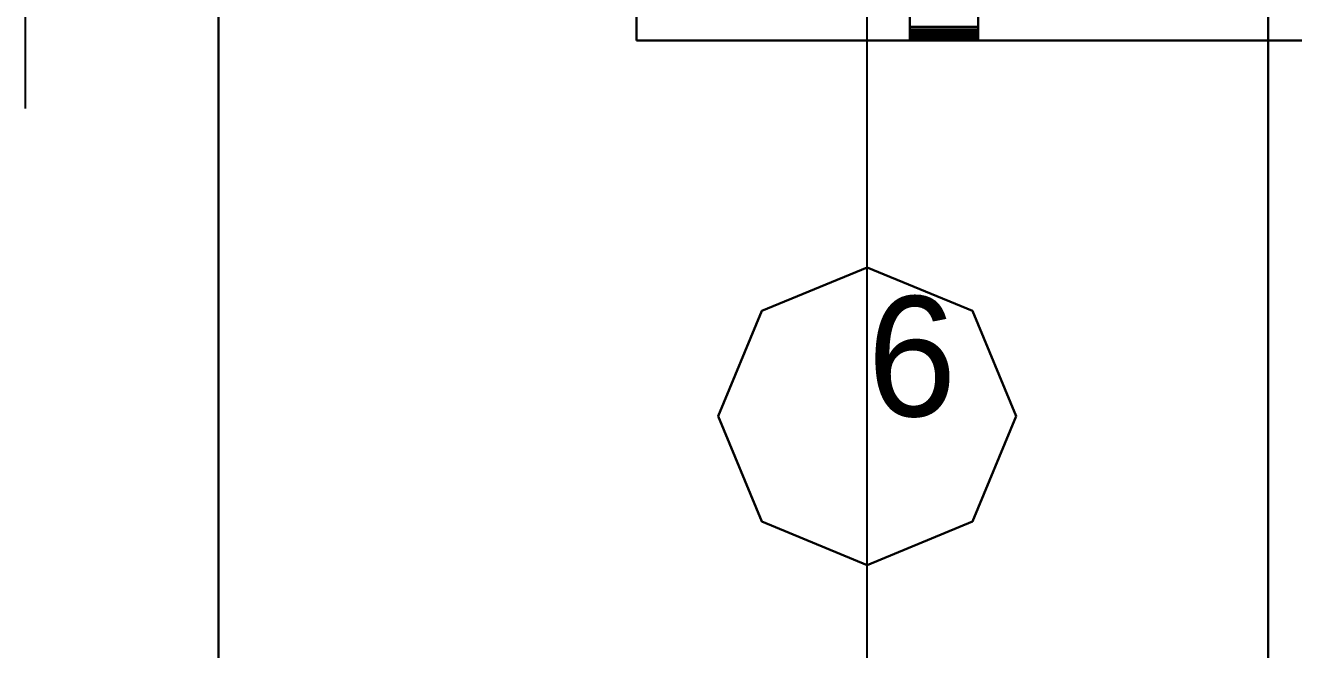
# Model space of a CAD drawing. Extents: x 0 to 48.1, y 0 to 23.7.
# Drawn here: x 16.265 to 17.321, y 10.494 to 11.014 of the extents above; entities that cross this region are included whole.
import ezdxf

# ---------------------------------------------------------------- set-up
doc = ezdxf.new("R2010")
doc.units = 0
doc.header["$MEASUREMENT"] = 0
for name, color, linetype in [('DLXFURN', 5, 'Continuous'), ('DLXLUM', 1, 'Continuous'), ('DLXLUMEX', 1, 'Continuous'), ('DLXVAL', 3, 'Continuous')]:
    doc.layers.add(name, color=color, linetype=linetype)

# ---------------------------------------------------------------- blocks, each defined once
blk = doc.blocks.new('*U44')
at = {"color": 1}
blk.add_line((0, 0), (0, 1.265), dxfattribs=at)
for p, q in [((-0.0877, 0.0877), (0, 0.124)), ((0, 0.124), (-0.0877, 0.0877)), ((0, 0.124), (-0.0877, 0.0877)), ((-0.0877, 0.0877), (0, 0.124)), ((0, 0.124), (0.0877, 0.0877)), ((0.0877, 0.0877), (0, 0.124)), ((0.0877, 0.0877), (0, 0.124)), ((0, 0.124), (0, 0.124)), ((0, 0.124), (0.0877, 0.0877)), ((0, 0.124), (0, 0.124)), ((-0.124, 0), (-0.0877, 0.0877)), ((-0.0877, 0.0877), (-0.124, 0)), ((-0.0877, 0.0877), (-0.124, 0)), ((-0.124, 0), (-0.0877, 0.0877)), ((-0.0877, 0.0877), (-0.0877, 0.0877)), ((-0.0877, 0.0877), (-0.0877, 0.0877)), ((0.0877, 0.0877), (0.124, 0)), ((0.124, 0), (0.0877, 0.0877)), ((0.0877, 0.0877), (0.0877, 0.0877)), ((0.124, 0), (0.0877, 0.0877)), ((0.0877, 0.0877), (0.0877, 0.0877)), ((0.0877, 0.0877), (0.124, 0)), ((-0.0877, -0.0877), (-0.124, 0)), ((-0.124, 0), (-0.0877, -0.0877)), ((-0.124, 0), (-0.124, 0)), ((-0.124, 0), (-0.0877, -0.0877)), ((-0.0877, -0.0877), (-0.124, 0)), ((-0.124, 0), (-0.124, 0)), ((0.124, 0), (0.0877, -0.0877)), ((0.0877, -0.0877), (0.124, 0)), ((0.0877, -0.0877), (0.124, 0)), ((0.124, 0), (0.0877, -0.0877)), ((0.124, 0), (0.124, 0)), ((0.124, 0), (0.124, 0)), ((0, -0.124), (-0.0877, -0.0877)), ((-0.0877, -0.0877), (0, -0.124)), ((-0.0877, -0.0877), (-0.0877, -0.0877)), ((-0.0877, -0.0877), (0, -0.124)), ((0, -0.124), (-0.0877, -0.0877)), ((-0.0877, -0.0877), (-0.0877, -0.0877)), ((0.0877, -0.0877), (0, -0.124)), ((0, -0.124), (0.0877, -0.0877)), ((0, -0.124), (0.0877, -0.0877)), ((0.0877, -0.0877), (0, -0.124)), ((0.0877, -0.0877), (0.0877, -0.0877)), ((0.0877, -0.0877), (0.0877, -0.0877)), ((0, -0.124), (0, -0.124)), ((0, -0.124), (0, -0.124))]:
    blk.add_line(p, q)
at = {"layer": 'DLXLUMEX', "color": 7}
blk.add_text('6', height=0.1, dxfattribs=at).set_placement((0, 0))
blk = doc.blocks.new('*U46')
at = {"color": 1}
blk.add_line((0, 0), (0, 1.265), dxfattribs=at)
for p, q in [((-0.0877, 0.0877), (0, 0.124)), ((0, 0.124), (-0.0877, 0.0877)), ((0, 0.124), (-0.0877, 0.0877)), ((-0.0877, 0.0877), (0, 0.124)), ((0, 0.124), (0.0877, 0.0877)), ((0.0877, 0.0877), (0, 0.124)), ((0.0877, 0.0877), (0, 0.124)), ((0, 0.124), (0, 0.124)), ((0, 0.124), (0.0877, 0.0877)), ((0, 0.124), (0, 0.124)), ((-0.124, 0), (-0.0877, 0.0877)), ((-0.0877, 0.0877), (-0.124, 0)), ((-0.0877, 0.0877), (-0.124, 0)), ((-0.124, 0), (-0.0877, 0.0877)), ((-0.0877, 0.0877), (-0.0877, 0.0877)), ((-0.0877, 0.0877), (-0.0877, 0.0877)), ((0.0877, 0.0877), (0.124, 0)), ((0.124, 0), (0.0877, 0.0877)), ((0.0877, 0.0877), (0.0877, 0.0877)), ((0.124, 0), (0.0877, 0.0877)), ((0.0877, 0.0877), (0.0877, 0.0877)), ((0.0877, 0.0877), (0.124, 0)), ((-0.0877, -0.0877), (-0.124, 0)), ((-0.124, 0), (-0.0877, -0.0877)), ((-0.124, 0), (-0.124, 0)), ((-0.124, 0), (-0.0877, -0.0877)), ((-0.0877, -0.0877), (-0.124, 0)), ((-0.124, 0), (-0.124, 0)), ((0.124, 0), (0.0877, -0.0877)), ((0.0877, -0.0877), (0.124, 0)), ((0.0877, -0.0877), (0.124, 0)), ((0.124, 0), (0.0877, -0.0877)), ((0.124, 0), (0.124, 0)), ((0.124, 0), (0.124, 0)), ((0, -0.124), (-0.0877, -0.0877)), ((-0.0877, -0.0877), (0, -0.124)), ((-0.0877, -0.0877), (-0.0877, -0.0877)), ((-0.0877, -0.0877), (0, -0.124)), ((0, -0.124), (-0.0877, -0.0877)), ((-0.0877, -0.0877), (-0.0877, -0.0877)), ((0.0877, -0.0877), (0, -0.124)), ((0, -0.124), (0.0877, -0.0877)), ((0, -0.124), (0.0877, -0.0877)), ((0.0877, -0.0877), (0, -0.124)), ((0.0877, -0.0877), (0.0877, -0.0877)), ((0.0877, -0.0877), (0.0877, -0.0877)), ((0, -0.124), (0, -0.124)), ((0, -0.124), (0, -0.124))]:
    blk.add_line(p, q)
at = {"layer": 'DLXLUMEX', "color": 7}
blk.add_text('6', height=0.1, dxfattribs=at).set_placement((0, 0))
blk = doc.blocks.new('*U92')
for p, q in [((-0.7003, 5.15), (-0.7003, 0.65)), ((-0.7003, 5.15), (-0.7003, 0.65)), ((-0.7003, 0.65), (-0.7003, 5.15)), ((0.1737, 0.65), (0.1737, 5.15)), ((0.1737, 0.65), (0.1737, 5.15)), ((0.1737, 5.15), (0.1737, 0.65))]:
    blk.add_line(p, q)
blk = doc.blocks.new('*U99')
for p, q in [((-0.2, -0.25), (-0.2, -5.7)), ((-0.2, -5.7), (-0.2, -0.2651))]:
    blk.add_line(p, q)
blk = doc.blocks.new('*U133')
for p, q in [((-0.6259, 0.3983), (-0.6259, -0.3983)), ((-0.6259, -0.3983), (-0.6259, 0.3983)), ((-0.6259, 0.3983), (-0.6259, -0.3983)), ((-0.6259, -0.3983), (-0.6259, 0.3983)), ((-0.3983, -0.3947), (-0.3983, 0.3947)), ((-0.3983, 0.3947), (-0.3983, -0.3947)), ((-0.3983, -0.3947), (-0.3983, 0.3947)), ((-0.3983, 0.3947), (-0.3983, -0.3947)), ((-0.3414, 0.3947), (-0.3414, -0.3947)), ((-0.3414, -0.3947), (-0.3414, 0.3947)), ((-0.3414, 0.3947), (-0.3414, -0.3947)), ((-0.3414, -0.3947), (-0.3414, 0.3947)), ((-0.3983, -0.384), (-0.3983, -0.3871)), ((-0.3983, -0.3871), (-0.3983, -0.384)), ((-0.3983, -0.3871), (-0.3983, -0.384)), ((-0.3983, -0.384), (-0.3983, -0.3871)), ((-0.3983, -0.3874), (-0.3983, -0.385)), ((-0.3983, -0.385), (-0.3983, -0.3874)), ((-0.3983, -0.3874), (-0.3983, -0.385)), ((-0.3983, -0.385), (-0.3983, -0.3874)), ((-0.3983, -0.3871), (-0.3983, -0.3874)), ((-0.3983, -0.3874), (-0.3983, -0.3871)), ((-0.3983, -0.3871), (-0.3983, -0.3899)), ((-0.3983, -0.3899), (-0.3983, -0.3871)), ((-0.3983, -0.3871), (-0.3983, -0.3874)), ((-0.3983, -0.3874), (-0.3983, -0.3871)), ((-0.3414, -0.3871), (-0.3983, -0.3871)), ((-0.3983, -0.3899), (-0.3983, -0.3871)), ((-0.3983, -0.3871), (-0.3414, -0.3871)), ((-0.3983, -0.3871), (-0.3983, -0.3899)), ((-0.3414, -0.3871), (-0.3983, -0.3871)), ((-0.3983, -0.3871), (-0.3414, -0.3871)), ((-0.3983, -0.3896), (-0.3983, -0.3874)), ((-0.3983, -0.3874), (-0.3983, -0.3896)), ((-0.3414, -0.3874), (-0.3983, -0.3874)), ((-0.3983, -0.3896), (-0.3983, -0.3874)), ((-0.3983, -0.3874), (-0.3414, -0.3874)), ((-0.3983, -0.3874), (-0.3414, -0.3874)), ((-0.3414, -0.3874), (-0.3983, -0.3874)), ((-0.3983, -0.3874), (-0.3983, -0.3896)), ((-0.3983, -0.3899), (-0.3983, -0.3896)), ((-0.3983, -0.3914), (-0.3983, -0.3896)), ((-0.3983, -0.3896), (-0.3983, -0.3899)), ((-0.3983, -0.3899), (-0.3983, -0.3896)), ((-0.3983, -0.3896), (-0.3983, -0.3914)), ((-0.3983, -0.3896), (-0.3983, -0.3899)), ((-0.3414, -0.3896), (-0.3983, -0.3896)), ((-0.3983, -0.3896), (-0.3983, -0.3914)), ((-0.3414, -0.3896), (-0.3983, -0.3896)), ((-0.3983, -0.3914), (-0.3983, -0.3896)), ((-0.3983, -0.3896), (-0.3414, -0.3896)), ((-0.3983, -0.3896), (-0.3414, -0.3896)), ((-0.3983, -0.3899), (-0.3983, -0.3924)), ((-0.3983, -0.3924), (-0.3983, -0.3899)), ((-0.3414, -0.3899), (-0.3983, -0.3899)), ((-0.3983, -0.3899), (-0.3983, -0.3924)), ((-0.3414, -0.3899), (-0.3983, -0.3899)), ((-0.3983, -0.3899), (-0.3414, -0.3899)), ((-0.3983, -0.3924), (-0.3983, -0.3899)), ((-0.3983, -0.3899), (-0.3414, -0.3899)), ((-0.3414, -0.3871), (-0.3414, -0.384)), ((-0.3414, -0.384), (-0.3414, -0.3871)), ((-0.3414, -0.384), (-0.3414, -0.3871)), ((-0.3414, -0.3871), (-0.3414, -0.384)), ((-0.3414, -0.385), (-0.3414, -0.3871)), ((-0.3414, -0.3871), (-0.3414, -0.385)), ((-0.3414, -0.385), (-0.3414, -0.3874)), ((-0.3414, -0.3874), (-0.3414, -0.385)), ((-0.3414, -0.385), (-0.3414, -0.3874)), ((-0.3414, -0.3874), (-0.3414, -0.385)), ((-0.3414, -0.3899), (-0.3414, -0.3871)), ((-0.3414, -0.3874), (-0.3414, -0.3871)), ((-0.3414, -0.3871), (-0.3414, -0.3899)), ((-0.3414, -0.3871), (-0.3414, -0.3874)), ((-0.3414, -0.3871), (-0.3414, -0.3899)), ((-0.3414, -0.3899), (-0.3414, -0.3871)), ((-0.3414, -0.3874), (-0.3414, -0.3899)), ((-0.3414, -0.3899), (-0.3414, -0.3874)), ((-0.3414, -0.3874), (-0.3414, -0.3896)), ((-0.3414, -0.3896), (-0.3414, -0.3874)), ((-0.3414, -0.3874), (-0.3414, -0.3896)), ((-0.3414, -0.3896), (-0.3414, -0.3874)), ((-0.3414, -0.3896), (-0.3414, -0.3914)), ((-0.3414, -0.3914), (-0.3414, -0.3896)), ((-0.3414, -0.3896), (-0.3414, -0.3899)), ((-0.3414, -0.3899), (-0.3414, -0.3896)), ((-0.3414, -0.3914), (-0.3414, -0.3896)), ((-0.3414, -0.3896), (-0.3414, -0.3914)), ((-0.3414, -0.3914), (-0.3414, -0.3899)), ((-0.3414, -0.3924), (-0.3414, -0.3899)), ((-0.3414, -0.3899), (-0.3414, -0.3914)), ((-0.3414, -0.3899), (-0.3414, -0.3924)), ((-0.3414, -0.3924), (-0.3414, -0.3899)), ((-0.3414, -0.3899), (-0.3414, -0.3924)), ((-0.6259, -0.3983), (0.6259, -0.3983)), ((0.6259, -0.3983), (-0.6259, -0.3983)), ((-0.6259, -0.3983), (-0.6259, -0.3983)), ((-0.6259, -0.3983), (0.6259, -0.3983)), ((0.6259, -0.3983), (-0.6259, -0.3983)), ((-0.6259, -0.3983), (-0.6259, -0.3983)), ((-0.3983, -0.3924), (-0.3983, -0.3914)), ((-0.3983, -0.3928), (-0.3983, -0.3914)), ((-0.3983, -0.3914), (-0.3983, -0.3924)), ((-0.3983, -0.3924), (-0.3983, -0.3914)), ((-0.3983, -0.3914), (-0.3983, -0.3928)), ((-0.3983, -0.3914), (-0.3983, -0.3924)), ((-0.3414, -0.3914), (-0.3983, -0.3914)), ((-0.3983, -0.3914), (-0.3983, -0.3928)), ((-0.3983, -0.3914), (-0.3414, -0.3914)), ((-0.3414, -0.3914), (-0.3983, -0.3914)), ((-0.3983, -0.3914), (-0.3414, -0.3914)), ((-0.3983, -0.3928), (-0.3983, -0.3914)), ((-0.3983, -0.3924), (-0.3983, -0.3945)), ((-0.3983, -0.3945), (-0.3983, -0.3924)), ((-0.3983, -0.3924), (-0.3414, -0.3924)), ((-0.3414, -0.3924), (-0.3983, -0.3924)), ((-0.3983, -0.3924), (-0.3983, -0.3945)), ((-0.3414, -0.3924), (-0.3983, -0.3924)), ((-0.3983, -0.3924), (-0.3414, -0.3924)), ((-0.3983, -0.3945), (-0.3983, -0.3924)), ((-0.3983, -0.3945), (-0.3983, -0.3928)), ((-0.3983, -0.3939), (-0.3983, -0.3928)), ((-0.3983, -0.3928), (-0.3983, -0.3945)), ((-0.3983, -0.3945), (-0.3983, -0.3928)), ((-0.3983, -0.3928), (-0.3983, -0.3939)), ((-0.3983, -0.3928), (-0.3983, -0.3945)), ((-0.3414, -0.3928), (-0.3983, -0.3928)), ((-0.3983, -0.3928), (-0.3983, -0.3939)), ((-0.3983, -0.3928), (-0.3414, -0.3928)), ((-0.3414, -0.3928), (-0.3983, -0.3928)), ((-0.3983, -0.3928), (-0.3414, -0.3928)), ((-0.3983, -0.3939), (-0.3983, -0.3928)), ((-0.3983, -0.3945), (-0.3983, -0.3939)), ((-0.3983, -0.3939), (-0.3983, -0.3945)), ((-0.3414, -0.3939), (-0.3983, -0.3939)), ((-0.3983, -0.3939), (-0.3983, -0.3945)), ((-0.3983, -0.3939), (-0.3414, -0.3939)), ((-0.3414, -0.3939), (-0.3983, -0.3939)), ((-0.3983, -0.3939), (-0.3414, -0.3939)), ((-0.3983, -0.3945), (-0.3983, -0.3939)), ((-0.3983, -0.3945), (-0.3983, -0.3945)), ((-0.3983, -0.3945), (-0.3983, -0.3945)), ((-0.3983, -0.3945), (-0.3983, -0.3961)), ((-0.3983, -0.3947), (-0.3983, -0.3945)), ((-0.3983, -0.3945), (-0.3983, -0.3947)), ((-0.3983, -0.3961), (-0.3983, -0.3945)), ((-0.3983, -0.3945), (-0.3983, -0.3945)), ((-0.3983, -0.3945), (-0.3983, -0.3945)), ((-0.3414, -0.3945), (-0.3983, -0.3945)), ((-0.3983, -0.3945), (-0.3983, -0.3947)), ((-0.3983, -0.3945), (-0.3414, -0.3945)), ((-0.3414, -0.3945), (-0.3983, -0.3945)), ((-0.3983, -0.3945), (-0.3414, -0.3945)), ((-0.3983, -0.3947), (-0.3983, -0.3945)), ((-0.3983, -0.3945), (-0.3414, -0.3945)), ((-0.3414, -0.3945), (-0.3983, -0.3945)), ((-0.3983, -0.3945), (-0.3414, -0.3945)), ((-0.3983, -0.3961), (-0.3983, -0.3945)), ((-0.3414, -0.3945), (-0.3983, -0.3945)), ((-0.3983, -0.3945), (-0.3983, -0.3961)), ((-0.3983, -0.3961), (-0.3983, -0.3947)), ((-0.3983, -0.3961), (-0.3983, -0.3947)), ((-0.3983, -0.3947), (-0.3983, -0.3961)), ((-0.3414, -0.3947), (-0.3983, -0.3947)), ((-0.3983, -0.3947), (-0.3983, -0.3947)), ((-0.3983, -0.3947), (-0.3983, -0.3947)), ((-0.3983, -0.3947), (-0.3983, -0.3961)), ((-0.3983, -0.3961), (-0.3983, -0.3947)), ((-0.3983, -0.3947), (-0.3983, -0.3947)), ((-0.3983, -0.3947), (-0.3983, -0.3961)), ((-0.3983, -0.3947), (-0.3414, -0.3947)), ((-0.3983, -0.3947), (-0.3414, -0.3947)), ((-0.3414, -0.3947), (-0.3983, -0.3947)), ((-0.3983, -0.3947), (-0.3414, -0.3947)), ((-0.3414, -0.3947), (-0.3983, -0.3947)), ((-0.3983, -0.3947), (-0.3983, -0.3947)), ((-0.3414, -0.3947), (-0.3983, -0.3947)), ((-0.3983, -0.3947), (-0.3983, -0.3947)), ((-0.3983, -0.3947), (-0.3414, -0.3947)), ((-0.3983, -0.3961), (-0.3983, -0.3973)), ((-0.3983, -0.3973), (-0.3983, -0.3961)), ((-0.3983, -0.3961), (-0.3983, -0.3973)), ((-0.3983, -0.3973), (-0.3983, -0.3961)), ((-0.3414, -0.3961), (-0.3983, -0.3961)), ((-0.3983, -0.3961), (-0.3414, -0.3961)), ((-0.3983, -0.3973), (-0.3983, -0.3961)), ((-0.3414, -0.3961), (-0.3983, -0.3961)), ((-0.3983, -0.3961), (-0.3983, -0.3973)), ((-0.3983, -0.3961), (-0.3414, -0.3961)), ((-0.3983, -0.3973), (-0.3983, -0.398)), ((-0.3983, -0.398), (-0.3983, -0.3973)), ((-0.3983, -0.3973), (-0.3983, -0.3973)), ((-0.3983, -0.3973), (-0.3983, -0.3973)), ((-0.3414, -0.3973), (-0.3983, -0.3973)), ((-0.3983, -0.3973), (-0.3414, -0.3973)), ((-0.3983, -0.398), (-0.3983, -0.3973)), ((-0.3414, -0.3973), (-0.3983, -0.3973)), ((-0.3983, -0.3973), (-0.3983, -0.398)), ((-0.3983, -0.3973), (-0.3414, -0.3973)), ((-0.3983, -0.398), (-0.3983, -0.3983)), ((-0.3983, -0.3983), (-0.3983, -0.398)), ((-0.3983, -0.398), (-0.3983, -0.398)), ((-0.3983, -0.398), (-0.3983, -0.398)), ((-0.3414, -0.398), (-0.3983, -0.398)), ((-0.3983, -0.398), (-0.3414, -0.398)), ((-0.3983, -0.3983), (-0.3983, -0.398)), ((-0.3414, -0.398), (-0.3983, -0.398)), ((-0.3983, -0.398), (-0.3983, -0.3983)), ((-0.3983, -0.398), (-0.3414, -0.398)), ((-0.3983, -0.3983), (-0.3983, -0.3983)), ((-0.3414, -0.3983), (-0.3983, -0.3983)), ((-0.3983, -0.3983), (-0.3414, -0.3983)), ((-0.3414, -0.3983), (-0.3983, -0.3983)), ((-0.3983, -0.3983), (-0.3983, -0.3983)), ((-0.3983, -0.3983), (-0.3414, -0.3983)), ((-0.3414, -0.3914), (-0.3414, -0.3928)), ((-0.3414, -0.3928), (-0.3414, -0.3914)), ((-0.3414, -0.3914), (-0.3414, -0.3924)), ((-0.3414, -0.3924), (-0.3414, -0.3914)), ((-0.3414, -0.3928), (-0.3414, -0.3914)), ((-0.3414, -0.3914), (-0.3414, -0.3928)), ((-0.3414, -0.3928), (-0.3414, -0.3924)), ((-0.3414, -0.3945), (-0.3414, -0.3924)), ((-0.3414, -0.3924), (-0.3414, -0.3928)), ((-0.3414, -0.3924), (-0.3414, -0.3945)), ((-0.3414, -0.3945), (-0.3414, -0.3924)), ((-0.3414, -0.3924), (-0.3414, -0.3945)), ((-0.3414, -0.3928), (-0.3414, -0.3939)), ((-0.3414, -0.3945), (-0.3414, -0.3928)), ((-0.3414, -0.3939), (-0.3414, -0.3928)), ((-0.3414, -0.3928), (-0.3414, -0.3945)), ((-0.3414, -0.3939), (-0.3414, -0.3928)), ((-0.3414, -0.3928), (-0.3414, -0.3939)), ((-0.3414, -0.3939), (-0.3414, -0.3945)), ((-0.3414, -0.3945), (-0.3414, -0.3939)), ((-0.3414, -0.3939), (-0.3414, -0.3945)), ((-0.3414, -0.3945), (-0.3414, -0.3939)), ((-0.3414, -0.3945), (-0.3414, -0.3939)), ((-0.3414, -0.3939), (-0.3414, -0.3945)), ((-0.3414, -0.3945), (-0.3414, -0.3961)), ((-0.3414, -0.3961), (-0.3414, -0.3945)), ((-0.3414, -0.3961), (-0.3414, -0.3945)), ((-0.3414, -0.3945), (-0.3414, -0.3947)), ((-0.3414, -0.3945), (-0.3414, -0.3945)), ((-0.3414, -0.3945), (-0.3414, -0.3945)), ((-0.3414, -0.3945), (-0.3414, -0.3961)), ((-0.3414, -0.3947), (-0.3414, -0.3945)), ((-0.3414, -0.3947), (-0.3414, -0.3945)), ((-0.3414, -0.3945), (-0.3414, -0.3947)), ((-0.3414, -0.3945), (-0.3414, -0.3961)), ((-0.3414, -0.3961), (-0.3414, -0.3945)), ((-0.3414, -0.3947), (-0.3414, -0.3961)), ((-0.3414, -0.3961), (-0.3414, -0.3947)), ((-0.3414, -0.3947), (-0.3414, -0.3947)), ((-0.3414, -0.3947), (-0.3414, -0.3947)), ((-0.3414, -0.3947), (-0.3414, -0.3961)), ((-0.3414, -0.3947), (-0.3414, -0.3947)), ((-0.3414, -0.3961), (-0.3414, -0.3947)), ((-0.3414, -0.3947), (-0.3414, -0.3961)), ((-0.3414, -0.3961), (-0.3414, -0.3947)), ((-0.3414, -0.3947), (-0.3414, -0.3947)), ((-0.3414, -0.3947), (-0.3414, -0.3947)), ((-0.3414, -0.3947), (-0.3414, -0.3947)), ((-0.3414, -0.3973), (-0.3414, -0.3961)), ((-0.3414, -0.3961), (-0.3414, -0.3961)), ((-0.3414, -0.3961), (-0.3414, -0.3973)), ((-0.3414, -0.3961), (-0.3414, -0.3961)), ((-0.3414, -0.3961), (-0.3414, -0.3973)), ((-0.3414, -0.3973), (-0.3414, -0.3961)), ((-0.3414, -0.398), (-0.3414, -0.3973)), ((-0.3414, -0.3973), (-0.3414, -0.3973)), ((-0.3414, -0.3973), (-0.3414, -0.398)), ((-0.3414, -0.3973), (-0.3414, -0.3973)), ((-0.3414, -0.3973), (-0.3414, -0.398)), ((-0.3414, -0.398), (-0.3414, -0.3973)), ((-0.3414, -0.3983), (-0.3414, -0.398)), ((-0.3414, -0.398), (-0.3414, -0.398)), ((-0.3414, -0.398), (-0.3414, -0.3983)), ((-0.3414, -0.398), (-0.3414, -0.398)), ((-0.3414, -0.398), (-0.3414, -0.3983)), ((-0.3414, -0.3983), (-0.3414, -0.398)), ((-0.3414, -0.3983), (-0.3414, -0.3983)), ((-0.3414, -0.3983), (-0.3414, -0.3983))]:
    blk.add_line(p, q)
blk = doc.blocks.new('*U152')
blk.add_line((16.2652, 10.945, 0.7), (16.2652, 11.095, 0.7))

msp = doc.modelspace()

# ---------------------------------------------------------------- block references
at = {"layer": 'DLXFURN'}
for name, p in [('*U99', (17.5, 12.4)), ('*U133', (17.4, 11.4)), ('*U92', (17.1263, 6.1005))]:
    msp.add_blockref(name, p, dxfattribs=at)
at = {"layer": 'DLXLUM'}
for name, p in [('*U46', (16.9662, 10.6885)), ('*U44', (16.9662, 9.5653))]:
    msp.add_blockref(name, p, dxfattribs=at)
at = {"layer": 'DLXVAL'}
msp.add_blockref('*U152', (0, 0), dxfattribs=at)

doc.saveas('drawing.dxf')
